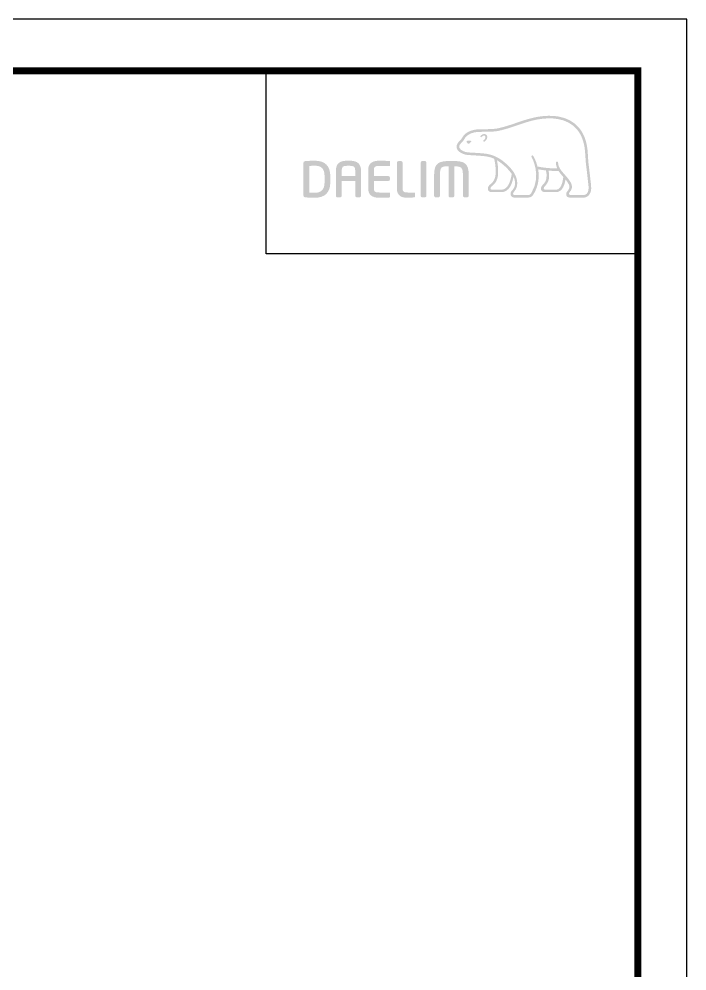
# Model space of a CAD drawing. Extents: x 0 to 651, y -1108 to -631.
# Drawn here: x 508 to 651, y -835.4 to -631.5 of the extents above; entities that cross this region are included whole.
import ezdxf

# ---------------------------------------------------------------- set-up
doc = ezdxf.new("R2010")
doc.units = 0
doc.header["$LTSCALE"] = 10
doc.header["$MEASUREMENT"] = 0
doc.layers.get('0').update_dxf_attribs({"linetype": 'CONTINUOUS'})

msp = doc.modelspace()

# ---------------------------------------------------------------- hatches: boundary and pattern name
h = msp.add_hatch(color=5)
edge = h.paths.add_edge_path()
edge.add_spline(control_points=[(627.75, -654.63), (625.41, -652.01), (621.77, -651.98), (619.13, -652.42)], knot_values=[4, 4, 4, 4, 5, 5, 5, 5], degree=3, periodic=0)
edge.add_spline(control_points=[(619.13, -652.42), (617.52, -652.68), (615.95, -653.22), (614.45, -653.73)], knot_values=[5, 5, 5, 5, 6, 6, 6, 6], degree=3, periodic=0)
edge.add_spline(control_points=[(614.45, -653.73), (613.2, -654.16), (611.89, -654.6), (610.59, -654.88)], knot_values=[6, 6, 6, 6, 7, 7, 7, 7], degree=3, periodic=0)
edge.add_spline(control_points=[(610.59, -654.88), (609.69, -655.07), (608.55, -655.08), (607.55, -655.08)], knot_values=[7, 7, 7, 7, 8, 8, 8, 8], degree=3, periodic=0)
edge.add_spline(control_points=[(607.55, -655.08), (607.55, -655.08), (606.59, -655.1), (606.59, -655.1)], knot_values=[8.00001, 8.00001, 8.00001, 8.00001, 9, 9, 9, 9], degree=3, periodic=0)
edge.add_spline(control_points=[(606.59, -655.1), (604.71, -655.15), (603.42, -655.8), (602.78, -657.04)], knot_values=[9, 9, 9, 9, 10, 10, 10, 10], degree=3, periodic=0)
edge.add_spline(control_points=[(602.78, -657.04), (602.78, -657.04), (602.75, -657.09), (602.75, -657.09)], knot_values=[10.00001, 10.00001, 10.00001, 10.00001, 11, 11, 11, 11], degree=3, periodic=0)
edge.add_spline(control_points=[(602.75, -657.09), (602.64, -657.27), (602.5, -657.43), (602.34, -657.58)], knot_values=[11, 11, 11, 11, 12, 12, 12, 12], degree=3, periodic=0)
edge.add_spline(control_points=[(602.34, -657.58), (602.16, -657.75), (601.99, -657.92), (601.86, -658.15)], knot_values=[12, 12, 12, 12, 13, 13, 13, 13], degree=3, periodic=0)
edge.add_spline(control_points=[(601.86, -658.15), (601.62, -658.57), (601.6, -659), (601.8, -659.39)], knot_values=[13, 13, 13, 13, 14, 14, 14, 14], degree=3, periodic=0)
edge.add_spline(control_points=[(601.8, -659.39), (602.21, -660.15), (603.35, -660.55), (604.03, -660.6), (604.03, -660.6), (605.04, -660.67), (605.04, -660.67)], knot_values=[14, 14, 14, 14, 15, 15, 15, 16, 16, 16, 16], degree=3, periodic=0)
edge.add_spline(control_points=[(605.04, -660.67), (606.11, -660.73), (607.46, -660.81), (608.25, -660.95)], knot_values=[16, 16, 16, 16, 17, 17, 17, 17], degree=3, periodic=0)
edge.add_spline(control_points=[(608.25, -660.95), (608.76, -661.04), (609.24, -661.2), (609.69, -661.4)], knot_values=[17, 17, 17, 17, 18, 18, 18, 18], degree=3, periodic=0)
edge.add_spline(control_points=[(609.69, -661.4), (609.72, -661.45), (610.12, -662.92), (610.03, -664.54)], knot_values=[18, 18, 18, 18, 19, 19, 19, 19], degree=3, periodic=0)
edge.add_spline(control_points=[(610.03, -664.54), (609.97, -666.02), (609.31, -666.54), (608.85, -666.92)], knot_values=[19, 19, 19, 19, 20, 20, 20, 20], degree=3, periodic=0)
edge.add_spline(control_points=[(608.85, -666.92), (608.84, -666.92), (608.39, -667.27), (608.36, -667.72)], knot_values=[20, 20, 20, 20, 21, 21, 21, 21], degree=3, periodic=0)
edge.add_spline(control_points=[(608.36, -667.72), (608.33, -667.95), (608.4, -668.17), (608.54, -668.31)], knot_values=[21, 21, 21, 21, 22, 22, 22, 22], degree=3, periodic=0)
edge.add_spline(control_points=[(608.54, -668.31), (608.7, -668.48), (608.93, -668.56), (609.23, -668.56), (609.23, -668.56), (611.28, -668.56), (611.28, -668.56)], knot_values=[22, 22, 22, 22, 23, 23, 23, 24, 24, 24, 24], degree=3, periodic=0)
edge.add_spline(control_points=[(611.28, -668.56), (612.95, -668.56), (613.66, -666.61), (613.84, -665.24)], knot_values=[24, 24, 24, 24, 25, 25, 25, 25], degree=3, periodic=0)
edge.add_spline(control_points=[(613.84, -665.24), (614.33, -666.22), (614.32, -667.33), (613.69, -668.03)], knot_values=[25, 25, 25, 25, 26, 26, 26, 26], degree=3, periodic=0)
edge.add_spline(control_points=[(613.69, -668.03), (613.69, -668.03), (613.15, -668.53), (613.21, -669.02)], knot_values=[26.00001, 26.00001, 26.00001, 26.00001, 27, 27, 27, 27], degree=3, periodic=0)
edge.add_spline(control_points=[(613.21, -669.02), (613.26, -669.53), (613.68, -669.73), (614.03, -669.73), (614.03, -669.73), (616.94, -669.73), (616.94, -669.73)], knot_values=[27, 27, 27, 27, 28, 28, 28, 29, 29, 29, 29], degree=3, periodic=0)
edge.add_spline(control_points=[(616.94, -669.73), (617.45, -669.73), (617.86, -669.5), (618.13, -669.05)], knot_values=[29, 29, 29, 29, 30, 30, 30, 30], degree=3, periodic=0)
edge.add_spline(control_points=[(618.13, -669.05), (619.32, -667.09), (619.38, -665.16), (619.13, -663.66)], knot_values=[30, 30, 30, 30, 31, 31, 31, 31], degree=3, periodic=0)
edge.add_spline(control_points=[(619.13, -663.66), (619.48, -663.73), (620.07, -663.84), (620.8, -663.92)], knot_values=[31, 31, 31, 31, 32, 32, 32, 32], degree=3, periodic=0)
edge.add_spline(control_points=[(620.8, -663.92), (620.84, -664.13), (620.92, -664.58), (620.92, -664.58)], knot_values=[32, 32, 32, 32, 33, 33, 33, 33], degree=3, periodic=0)
edge.add_spline(control_points=[(620.92, -664.58), (620.94, -664.76), (620.94, -664.91), (620.94, -665.06)], knot_values=[33, 33, 33, 33, 34, 34, 34, 34], degree=3, periodic=0)
edge.add_spline(control_points=[(620.94, -665.06), (620.94, -666.19), (620.44, -666.68), (620.16, -666.95)], knot_values=[34, 34, 34, 34, 35, 35, 35, 35], degree=3, periodic=0)
edge.add_spline(control_points=[(620.16, -666.95), (620.15, -666.96), (619.77, -667.34), (619.72, -667.67)], knot_values=[35, 35, 35, 35, 36, 36, 36, 36], degree=3, periodic=0)
edge.add_spline(control_points=[(619.72, -667.67), (619.72, -667.67), (619.64, -668.01), (619.93, -668.31)], knot_values=[36.00001, 36.00001, 36.00001, 36.00001, 37, 37, 37, 37], degree=3, periodic=0)
edge.add_spline(control_points=[(619.93, -668.31), (620.1, -668.47), (620.36, -668.56), (620.7, -668.56), (620.7, -668.56), (622.96, -668.56), (622.96, -668.56)], knot_values=[37, 37, 37, 37, 38, 38, 38, 39, 39, 39, 39], degree=3, periodic=0)
edge.add_spline(control_points=[(622.96, -668.56), (624.4, -668.56), (624.85, -666.78), (624.99, -665.86)], knot_values=[39, 39, 39, 39, 40, 40, 40, 40], degree=3, periodic=0)
edge.add_spline(control_points=[(624.99, -665.86), (625.25, -666.19), (625.54, -666.58), (625.72, -666.95)], knot_values=[40, 40, 40, 40, 41, 41, 41, 41], degree=3, periodic=0)
edge.add_spline(control_points=[(625.72, -666.95), (625.84, -667.21), (625.86, -667.49), (625.77, -667.76)], knot_values=[41, 41, 41, 41, 42, 42, 42, 42], degree=3, periodic=0)
edge.add_spline(control_points=[(625.77, -667.76), (625.62, -668.24), (625.01, -668.58), (625.14, -669.15)], knot_values=[42, 42, 42, 42, 43, 43, 43, 43], degree=3, periodic=0)
edge.add_spline(control_points=[(625.14, -669.15), (625.24, -669.6), (625.61, -669.73), (626, -669.73), (626, -669.73), (628.9, -669.73), (628.9, -669.73)], knot_values=[43, 43, 43, 43, 44, 44, 44, 45, 45, 45, 45], degree=3, periodic=0)
edge.add_spline(control_points=[(628.9, -669.73), (628.92, -669.73), (629.5, -669.74), (629.97, -669.24)], knot_values=[45, 45, 45, 45, 46, 46, 46, 46], degree=3, periodic=0)
edge.add_spline(control_points=[(629.97, -669.24), (630.4, -668.77), (630.57, -668.08), (630.47, -667.11)], knot_values=[46, 46, 46, 46, 47, 47, 47, 47], degree=3, periodic=0)
edge.add_spline(control_points=[(630.47, -667.11), (630.47, -667.11), (630.03, -663.31), (630.03, -663.31)], knot_values=[0, 0, 0, 0, 1, 1, 1, 1], degree=3, periodic=0)
edge.add_spline(control_points=[(630.03, -663.31), (629.87, -662.21), (629.84, -661.62), (629.82, -661.03), (629.82, -661.03), (629.71, -659.53), (629.71, -659.53)], knot_values=[1, 1, 1, 1, 2, 2, 2, 3, 3, 3, 3], degree=3, periodic=0)
edge.add_spline(control_points=[(629.71, -659.53), (629.49, -657.49), (628.83, -655.84), (627.75, -654.63)], knot_values=[3, 3, 3, 3, 4, 4, 4, 4], degree=3, periodic=0)
edge = h.paths.add_edge_path(flags=16)
edge.add_spline(control_points=[(610.71, -655.42), (612.05, -655.14), (613.37, -654.69), (614.63, -654.25)], knot_values=[31, 31, 31, 31, 32, 32, 32, 32], degree=3, periodic=0)
edge.add_spline(control_points=[(614.63, -654.25), (616.11, -653.75), (617.65, -653.22), (619.22, -652.96)], knot_values=[32, 32, 32, 32, 33, 33, 33, 33], degree=3, periodic=0)
edge.add_spline(control_points=[(619.22, -652.96), (621.73, -652.55), (625.17, -652.57), (627.33, -655)], knot_values=[33, 33, 33, 33, 34, 34, 34, 34], degree=3, periodic=0)
edge.add_spline(control_points=[(627.33, -655), (628.33, -656.12), (628.95, -657.67), (629.15, -659.59), (629.15, -659.59), (629.26, -661.06), (629.26, -661.06)], knot_values=[34, 34, 34, 34, 35, 35, 35, 36, 36, 36, 36], degree=3, periodic=0)
edge.add_spline(control_points=[(629.26, -661.06), (629.29, -661.65), (629.32, -662.26), (629.48, -663.39), (629.48, -663.39), (629.91, -667.17), (629.91, -667.17)], knot_values=[36, 36, 36, 36, 37, 37, 37, 38, 38, 38, 38], degree=3, periodic=0)
edge.add_spline(control_points=[(629.91, -667.17), (629.99, -667.95), (629.86, -668.52), (629.57, -668.86)], knot_values=[38, 38, 38, 38, 39, 39, 39, 39], degree=3, periodic=0)
edge.add_spline(control_points=[(629.57, -668.86), (629.28, -669.17), (628.92, -669.18), (628.9, -669.18), (628.9, -669.18), (626.05, -669.18), (626.05, -669.18)], knot_values=[0, 0, 0, 0, 1, 1, 1, 2, 2, 2, 2], degree=3, periodic=0)
edge.add_spline(control_points=[(626.05, -669.18), (625.87, -669.18), (625.74, -669.1), (625.74, -668.9)], knot_values=[2, 2, 2, 2, 3, 3, 3, 3], degree=3, periodic=0)
edge.add_spline(control_points=[(625.74, -668.9), (625.74, -668.6), (626.12, -668.36), (626.26, -667.97)], knot_values=[3, 3, 3, 3, 4, 4, 4, 4], degree=3, periodic=0)
edge.add_spline(control_points=[(626.26, -667.97), (626.42, -667.56), (626.4, -667.11), (626.22, -666.71)], knot_values=[4, 4, 4, 4, 5, 5, 5, 5], degree=3, periodic=0)
edge.add_spline(control_points=[(626.22, -666.71), (625.88, -666), (625.38, -665.43), (624.89, -664.89)], knot_values=[5, 5, 5, 5, 6, 6, 6, 6], degree=3, periodic=0)
edge.add_spline(control_points=[(624.89, -664.89), (624.2, -664.11), (623.46, -663.36), (623.41, -662.3)], knot_values=[6, 6, 6, 6, 7, 7, 7, 7], degree=3, periodic=0)
edge.add_spline(control_points=[(623.41, -662.3), (623.39, -662.14), (623.33, -661.99), (623.17, -662)], knot_values=[7, 7, 7, 7, 8, 8, 8, 8], degree=3, periodic=0)
edge.add_spline(control_points=[(623.17, -662), (623.02, -662.01), (622.92, -662.14), (622.92, -662.34)], knot_values=[8, 8, 8, 8, 9, 9, 9, 9], degree=3, periodic=0)
edge.add_spline(control_points=[(622.92, -662.34), (622.96, -662.75), (623.07, -663.12), (623.2, -663.45)], knot_values=[9, 9, 9, 9, 10, 10, 10, 10], degree=3, periodic=0)
edge.add_spline(control_points=[(623.2, -663.45), (621.33, -663.54), (619.44, -663.16), (618.99, -663.07)], knot_values=[10, 10, 10, 10, 11, 11, 11, 11], degree=3, periodic=0)
edge.add_spline(control_points=[(618.99, -663.07), (618.66, -661.73), (618.12, -660.86), (618.12, -660.84)], knot_values=[11, 11, 11, 11, 12, 12, 12, 12], degree=3, periodic=0)
edge.add_spline(control_points=[(618.12, -660.84), (618.03, -660.7), (617.89, -660.66), (617.78, -660.72)], knot_values=[12, 12, 12, 12, 13, 13, 13, 13], degree=3, periodic=0)
edge.add_spline(control_points=[(617.78, -660.72), (617.67, -660.79), (617.65, -660.95), (617.73, -661.08)], knot_values=[13, 13, 13, 13, 14, 14, 14, 14], degree=3, periodic=0)
edge.add_spline(control_points=[(617.73, -661.08), (617.75, -661.12), (619.99, -664.91), (617.66, -668.77)], knot_values=[14, 14, 14, 14, 15, 15, 15, 15], degree=3, periodic=0)
edge.add_spline(control_points=[(617.66, -668.77), (617.49, -669.05), (617.26, -669.18), (616.94, -669.18), (616.94, -669.18), (614.04, -669.18), (614.04, -669.18)], knot_values=[15, 15, 15, 15, 16, 16, 16, 17, 17, 17, 17], degree=3, periodic=0)
edge.add_spline(control_points=[(614.04, -669.18), (613.92, -669.18), (613.75, -669.09), (613.75, -668.9)], knot_values=[17, 17, 17, 17, 18, 18, 18, 18], degree=3, periodic=0)
edge.add_spline(control_points=[(613.75, -668.9), (613.75, -668.7), (614.03, -668.4), (614.03, -668.4)], knot_values=[18, 18, 18, 18, 19, 19, 19, 19], degree=3, periodic=0)
edge.add_spline(control_points=[(614.03, -668.4), (615.19, -667.09), (614.6, -665.07), (613.48, -663.72)], knot_values=[19, 19, 19, 19, 20, 20, 20, 20], degree=3, periodic=0)
edge.add_spline(control_points=[(613.48, -663.72), (612.39, -662.43), (610.61, -660.8), (608.35, -660.4)], knot_values=[20, 20, 20, 20, 21, 21, 21, 21], degree=3, periodic=0)
edge.add_spline(control_points=[(608.35, -660.4), (607.53, -660.25), (606.16, -660.17), (605.07, -660.11), (605.07, -660.11), (604.07, -660.05), (604.07, -660.05)], knot_values=[21, 21, 21, 21, 22, 22, 22, 23, 23, 23, 23], degree=3, periodic=0)
edge.add_spline(control_points=[(604.07, -660.05), (603.51, -660.01), (602.59, -659.67), (602.3, -659.13)], knot_values=[23, 23, 23, 23, 24, 24, 24, 24], degree=3, periodic=0)
edge.add_spline(control_points=[(602.3, -659.13), (602.18, -658.91), (602.19, -658.68), (602.35, -658.43)], knot_values=[24, 24, 24, 24, 25, 25, 25, 25], degree=3, periodic=0)
edge.add_spline(control_points=[(602.35, -658.43), (602.45, -658.26), (602.59, -658.12), (602.74, -657.97)], knot_values=[25, 25, 25, 25, 26, 26, 26, 26], degree=3, periodic=0)
edge.add_spline(control_points=[(602.74, -657.97), (602.91, -657.79), (603.09, -657.61), (603.23, -657.36)], knot_values=[26, 26, 26, 26, 27, 27, 27, 27], degree=3, periodic=0)
edge.add_spline(control_points=[(603.23, -657.36), (603.23, -657.36), (603.27, -657.29), (603.27, -657.29)], knot_values=[27.00001, 27.00001, 27.00001, 27.00001, 28, 28, 28, 28], degree=3, periodic=0)
edge.add_spline(control_points=[(603.27, -657.29), (603.83, -656.24), (604.93, -655.7), (606.61, -655.65)], knot_values=[28, 28, 28, 28, 29, 29, 29, 29], degree=3, periodic=0)
edge.add_spline(control_points=[(606.61, -655.65), (606.61, -655.65), (607.55, -655.64), (607.55, -655.64)], knot_values=[29.00001, 29.00001, 29.00001, 29.00001, 30, 30, 30, 30], degree=3, periodic=0)
edge.add_spline(control_points=[(607.55, -655.64), (608.57, -655.64), (609.75, -655.63), (610.71, -655.42)], knot_values=[30, 30, 30, 30, 31, 31, 31, 31], degree=3, periodic=0)
edge = h.paths.add_edge_path(flags=0)
edge.add_spline(control_points=[(607.95, -656.21), (608.14, -656.35), (608.27, -656.57), (608.24, -656.83)], knot_values=[8, 8, 8, 8, 9, 9, 9, 9], degree=3, periodic=0)
edge.add_spline(control_points=[(608.24, -656.83), (608.2, -657.2), (607.88, -657.6), (607.63, -657.73)], knot_values=[7, 7, 7, 7, 8, 8, 8, 8], degree=3, periodic=0)
edge.add_spline(control_points=[(607.63, -657.73), (607.55, -657.76), (607.44, -657.74), (607.4, -657.66)], knot_values=[6, 6, 6, 6, 7, 7, 7, 7], degree=3, periodic=0)
edge.add_spline(control_points=[(607.4, -657.66), (607.36, -657.57), (607.41, -657.47), (607.5, -657.42)], knot_values=[5, 5, 5, 5, 6, 6, 6, 6], degree=3, periodic=0)
edge.add_spline(control_points=[(607.5, -657.42), (607.63, -657.34), (607.84, -657.07), (607.86, -656.84)], knot_values=[4, 4, 4, 4, 5, 5, 5, 5], degree=3, periodic=0)
edge.add_spline(control_points=[(607.86, -656.84), (607.88, -656.7), (607.84, -656.58), (607.72, -656.5)], knot_values=[3, 3, 3, 3, 4, 4, 4, 4], degree=3, periodic=0)
edge.add_spline(control_points=[(607.72, -656.5), (607.42, -656.29), (607.08, -656.71), (607.04, -656.74)], knot_values=[2, 2, 2, 2, 3, 3, 3, 3], degree=3, periodic=0)
edge.add_spline(control_points=[(607.04, -656.74), (606.98, -656.81), (606.87, -656.83), (606.81, -656.77)], knot_values=[1, 1, 1, 1, 2, 2, 2, 2], degree=3, periodic=0)
edge.add_spline(control_points=[(606.81, -656.77), (606.73, -656.71), (606.74, -656.59), (606.81, -656.52)], knot_values=[0, 0, 0, 0, 1, 1, 1, 1], degree=3, periodic=0)
edge.add_spline(control_points=[(606.81, -656.52), (606.99, -656.32), (607.5, -655.89), (607.95, -656.21)], knot_values=[9, 9, 9, 9, 10, 10, 10, 10], degree=3, periodic=0)
edge = h.paths.add_edge_path(flags=16)
edge.add_spline(control_points=[(610.56, -664.57), (610.61, -663.4), (610.44, -662.32), (610.31, -661.73), (610.31, -661.73), (612.14, -662.77), (613.47, -664.64)], knot_values=[5, 5, 5, 5, 6, 6, 6, 7, 7, 7, 7], degree=3, periodic=0)
edge.add_spline(control_points=[(613.47, -664.64), (613.37, -665.43), (612.92, -668.04), (611.28, -668.04), (611.28, -668.04), (609.23, -668.04), (609.23, -668.04)], knot_values=[0, 0, 0, 0, 1, 1, 1, 2, 2, 2, 2], degree=3, periodic=0)
edge.add_spline(control_points=[(609.23, -668.04), (609.08, -668.04), (608.9, -667.92), (608.9, -667.72)], knot_values=[2, 2, 2, 2, 3, 3, 3, 3], degree=3, periodic=0)
edge.add_spline(control_points=[(608.9, -667.72), (608.9, -667.52), (609.16, -667.33), (609.18, -667.32)], knot_values=[3, 3, 3, 3, 4, 4, 4, 4], degree=3, periodic=0)
edge.add_spline(control_points=[(609.18, -667.32), (609.69, -666.91), (610.47, -666.28), (610.56, -664.57)], knot_values=[4, 4, 4, 4, 5, 5, 5, 5], degree=3, periodic=0)
edge = h.paths.add_edge_path(flags=0)
edge.add_spline(control_points=[(604.82, -657.61), (604.82, -657.61), (604.89, -657.64), (604.79, -657.75)], knot_values=[1.00001, 1.00001, 1.00001, 1.00001, 2, 2, 2, 2], degree=3, periodic=0)
edge.add_spline(control_points=[(604.79, -657.75), (604.55, -658.1), (604.3, -658.17), (604.3, -658.17)], knot_values=[2, 2, 2, 2, 2.99999, 2.99999, 2.99999, 2.99999], degree=3, periodic=0)
edge.add_spline(control_points=[(604.3, -658.17), (604.3, -658.17), (604.11, -658.24), (604.01, -658.11)], knot_values=[3.00001, 3.00001, 3.00001, 3.00001, 4, 4, 4, 4], degree=3, periodic=0)
edge.add_spline(control_points=[(604.01, -658.11), (603.8, -657.87), (603.79, -657.73), (603.79, -657.73), (603.79, -657.73), (603.77, -657.62), (603.87, -657.6)], knot_values=[4, 4, 4, 4, 5, 5, 5, 6, 6, 6, 6], degree=3, periodic=0)
edge.add_spline(control_points=[(604.82, -657.61), (604.3, -657.41), (603.87, -657.6), (603.87, -657.6)], knot_values=[0.00001, 0.00001, 0.00001, 0.00001, 1, 1, 1, 1], degree=3, periodic=0)
edge = h.paths.add_edge_path(flags=16)
edge.add_spline(control_points=[(621.36, -663.96), (622, -664.01), (622.8, -664.04), (623.48, -664)], knot_values=[6, 6, 6, 6, 7, 7, 7, 7], degree=3, periodic=0)
edge.add_spline(control_points=[(623.48, -664), (623.74, -664.41), (624.18, -664.93), (624.51, -665.31)], knot_values=[7, 7, 7, 7, 8, 8, 8, 8], degree=3, periodic=0)
edge.add_spline(control_points=[(624.51, -665.31), (624.51, -665.34), (624.33, -668.04), (622.96, -668.04)], knot_values=[9, 9, 9, 9, 10, 10, 10, 10], degree=3, periodic=0)
edge.add_spline(control_points=[(622.96, -668.04), (622.96, -668.04), (620.63, -668.04), (620.63, -668.04)], knot_values=[0, 0, 0, 0, 1, 1, 1, 1], degree=3, periodic=0)
edge.add_spline(control_points=[(620.63, -668.04), (620.45, -668.04), (620.32, -667.9), (620.32, -667.72)], knot_values=[1, 1, 1, 1, 2, 2, 2, 2], degree=3, periodic=0)
edge.add_spline(control_points=[(620.32, -667.72), (620.32, -667.55), (620.51, -667.34), (620.52, -667.33)], knot_values=[2, 2, 2, 2, 3, 3, 3, 3], degree=3, periodic=0)
edge.add_spline(control_points=[(620.52, -667.33), (621, -666.87), (621.48, -666.24), (621.48, -665.07)], knot_values=[3, 3, 3, 3, 4, 4, 4, 4], degree=3, periodic=0)
edge.add_spline(control_points=[(621.48, -665.07), (621.48, -664.9), (621.47, -664.72), (621.45, -664.53)], knot_values=[4, 4, 4, 4, 5, 5, 5, 5], degree=3, periodic=0)
edge.add_spline(control_points=[(621.45, -664.53), (621.45, -664.53), (621.39, -664.19), (621.36, -663.96)], knot_values=[5.00001, 5.00001, 5.00001, 5.00001, 6, 6, 6, 6], degree=3, periodic=0)
h = msp.add_hatch(color=5)
edge = h.paths.add_edge_path()
edge.add_spline(control_points=[(574.62, -665.11), (574.62, -662.97), (573.48, -661.83), (571.32, -661.83)], knot_values=[7, 7, 7, 7, 8, 8, 8, 8], degree=3, periodic=0)
edge.add_spline(control_points=[(571.32, -661.83), (570.52, -661.83), (569.52, -661.88), (569.2, -661.93)], knot_values=[0, 0, 0, 0, 1, 1, 1, 1], degree=3, periodic=0)
edge.add_spline(control_points=[(569.2, -661.93), (568.99, -661.97), (568.86, -662.12), (568.86, -662.32), (568.86, -662.32), (568.86, -669.26), (568.86, -669.26)], knot_values=[1, 1, 1, 1, 2, 2, 2, 3, 3, 3, 3], degree=3, periodic=0)
edge.add_spline(control_points=[(568.86, -669.26), (568.86, -669.48), (568.99, -669.62), (569.21, -669.67)], knot_values=[3, 3, 3, 3, 4, 4, 4, 4], degree=3, periodic=0)
edge.add_spline(control_points=[(569.21, -669.67), (569.52, -669.71), (570.52, -669.76), (571.32, -669.76)], knot_values=[4, 4, 4, 4, 5, 5, 5, 5], degree=3, periodic=0)
edge.add_spline(control_points=[(571.32, -669.76), (573.48, -669.76), (574.62, -668.62), (574.62, -666.48), (574.62, -666.48), (574.62, -665.11), (574.62, -665.11)], knot_values=[5, 5, 5, 5, 6, 6, 6, 7, 7, 7, 7], degree=3, periodic=0)
edge = h.paths.add_edge_path(flags=16)
edge.add_spline(control_points=[(571.31, -662.9), (572.75, -662.9), (573.39, -663.59), (573.39, -665.11), (573.39, -665.11), (573.39, -665.45), (573.39, -665.79)], knot_values=[4, 4, 4, 4, 5, 5, 5, 5.5, 5.5, 5.5, 5.5], degree=3, periodic=0)
edge.add_spline(control_points=[(573.39, -665.79), (573.39, -666.14), (573.39, -666.48), (573.39, -666.48)], knot_values=[5.5, 5.5, 5.5, 5.5, 6, 6, 6, 6], degree=3, periodic=0)
edge.add_spline(control_points=[(573.39, -666.48), (573.39, -667.96), (572.71, -668.69), (571.32, -668.69)], knot_values=[0, 0, 0, 0, 1, 1, 1, 1], degree=3, periodic=0)
edge.add_spline(control_points=[(571.32, -668.69), (571.32, -668.69), (570.36, -668.67), (570.11, -668.66), (570.11, -668.66), (570.11, -662.96), (570.11, -662.96)], knot_values=[1.00001, 1.00001, 1.00001, 1.00001, 2, 2, 2, 3, 3, 3, 3], degree=3, periodic=0)
edge.add_spline(control_points=[(570.11, -662.96), (570.61, -662.91), (571.31, -662.9), (571.31, -662.9)], knot_values=[3, 3, 3, 3, 4, 4, 4, 4], degree=3, periodic=0)
h = msp.add_hatch(color=5)
edge = h.paths.add_edge_path()
edge.add_spline(control_points=[(581.2, -664.06), (581.2, -662.52), (580.46, -661.83), (578.8, -661.83)], knot_values=[13, 13, 13, 13, 14, 14, 14, 14], degree=3, periodic=0)
edge.add_spline(control_points=[(578.8, -661.83), (578.8, -661.83), (578.2, -661.83), (578.2, -661.83)], knot_values=[0.00001, 0.00001, 0.00001, 0.00001, 1, 1, 1, 1], degree=3, periodic=0)
edge.add_spline(control_points=[(578.2, -661.83), (576.54, -661.83), (575.81, -662.52), (575.81, -664.06), (575.81, -664.06), (575.81, -669.35), (575.81, -669.35)], knot_values=[1, 1, 1, 1, 2, 2, 2, 3, 3, 3, 3], degree=3, periodic=0)
edge.add_spline(control_points=[(575.81, -669.35), (575.81, -669.54), (575.96, -669.69), (576.14, -669.69)], knot_values=[3, 3, 3, 3, 4, 4, 4, 4], degree=3, periodic=0)
edge.add_spline(control_points=[(576.14, -669.69), (576.14, -669.69), (576.72, -669.69), (576.72, -669.69)], knot_values=[4.00001, 4.00001, 4.00001, 4.00001, 5, 5, 5, 5], degree=3, periodic=0)
edge.add_spline(control_points=[(576.72, -669.69), (576.91, -669.69), (577.05, -669.51), (577.05, -669.35), (577.05, -669.35), (577.05, -668.59), (577.05, -667.81)], knot_values=[5, 5, 5, 5, 6, 6, 6, 6.5, 6.5, 6.5, 6.5], degree=3, periodic=0)
edge.add_spline(control_points=[(577.05, -667.81), (577.05, -667.04), (577.05, -666.25), (577.05, -666.18), (577.05, -666.18), (579.97, -666.18), (579.97, -666.18)], knot_values=[6.5, 6.5, 6.5, 6.5, 7, 7, 7, 8, 8, 8, 8], degree=3, periodic=0)
edge.add_spline(control_points=[(579.97, -666.18), (579.97, -666.31), (579.97, -669.35), (579.97, -669.35)], knot_values=[8, 8, 8, 8, 9, 9, 9, 9], degree=3, periodic=0)
edge.add_spline(control_points=[(579.97, -669.35), (579.97, -669.54), (580.11, -669.69), (580.29, -669.69)], knot_values=[9, 9, 9, 9, 10, 10, 10, 10], degree=3, periodic=0)
edge.add_spline(control_points=[(580.29, -669.69), (580.29, -669.69), (580.87, -669.69), (580.87, -669.69)], knot_values=[10.00001, 10.00001, 10.00001, 10.00001, 11, 11, 11, 11], degree=3, periodic=0)
edge.add_spline(control_points=[(580.87, -669.69), (581.07, -669.69), (581.2, -669.5), (581.2, -669.35), (581.2, -669.35), (581.2, -664.06), (581.2, -664.06)], knot_values=[11, 11, 11, 11, 12, 12, 12, 13, 13, 13, 13], degree=3, periodic=0)
edge = h.paths.add_edge_path(flags=16)
edge.add_spline(control_points=[(577.05, -664.06), (577.05, -663.09), (577.33, -662.92), (578.2, -662.92)], knot_values=[2, 2, 2, 2, 3, 3, 3, 3], degree=3, periodic=0)
edge.add_spline(control_points=[(578.2, -662.92), (578.2, -662.92), (578.8, -662.92), (578.8, -662.92)], knot_values=[3.00001, 3.00001, 3.00001, 3.00001, 4, 4, 4, 4], degree=3, periodic=0)
edge.add_spline(control_points=[(578.8, -662.92), (579.68, -662.92), (579.97, -663.09), (579.97, -664.06)], knot_values=[4, 4, 4, 4, 5, 5, 5, 5], degree=3, periodic=0)
edge.add_spline(control_points=[(579.97, -664.06), (579.97, -664.06), (579.97, -665), (579.97, -665.1)], knot_values=[5.00001, 5.00001, 5.00001, 5.00001, 6, 6, 6, 6], degree=3, periodic=0)
edge.add_spline(control_points=[(579.97, -665.1), (579.97, -665.1), (577.05, -665.1), (577.05, -665.1)], knot_values=[0, 0, 0, 0, 1, 1, 1, 1], degree=3, periodic=0)
edge.add_spline(control_points=[(577.05, -665.1), (577.05, -665), (577.05, -664.06), (577.05, -664.06)], knot_values=[1, 1, 1, 1, 2, 2, 2, 2], degree=3, periodic=0)
h = msp.add_hatch(color=5)
edge = h.paths.add_edge_path()
edge.add_spline(control_points=[(583.98, -665.11), (583.98, -665.01), (583.98, -663.85), (583.98, -663.85)], knot_values=[14, 14, 14, 14, 15, 15, 15, 15], degree=3, periodic=0)
edge.add_spline(control_points=[(583.98, -663.85), (583.98, -663.26), (583.98, -662.94), (585.12, -662.94), (585.12, -662.94), (585.69, -662.94), (586.26, -662.95)], knot_values=[15, 15, 15, 15, 16, 16, 16, 16.5, 16.5, 16.5, 16.5], degree=3, periodic=0)
edge.add_spline(control_points=[(586.26, -662.95), (586.83, -662.95), (587.4, -662.95), (587.4, -662.95), (587.4, -662.95), (587.4, -662.69), (587.4, -662.43)], knot_values=[16.5, 16.5, 16.5, 16.5, 17, 17, 17, 17.5, 17.5, 17.5, 17.5], degree=3, periodic=0)
edge.add_spline(control_points=[(587.4, -662.43), (587.4, -662.17), (587.4, -661.92), (587.4, -661.92)], knot_values=[17.5, 17.5, 17.5, 17.5, 18, 18, 18, 18], degree=3, periodic=0)
edge.add_spline(control_points=[(587.4, -661.92), (587.4, -661.92), (587.17, -661.89), (587.17, -661.89)], knot_values=[18.00001, 18.00001, 18.00001, 18.00001, 19, 19, 19, 19], degree=3, periodic=0)
edge.add_spline(control_points=[(587.17, -661.89), (586.7, -661.85), (585.68, -661.83), (585.11, -661.83)], knot_values=[19, 19, 19, 19, 20, 20, 20, 20], degree=3, periodic=0)
edge.add_spline(control_points=[(585.11, -661.83), (583.5, -661.83), (582.73, -662.49), (582.73, -663.85)], knot_values=[20, 20, 20, 20, 21, 21, 21, 21], degree=3, periodic=0)
edge.add_spline(control_points=[(582.73, -663.85), (582.73, -663.85), (582.73, -667.74), (582.73, -667.74)], knot_values=[0, 0, 0, 0, 1, 1, 1, 1], degree=3, periodic=0)
edge.add_spline(control_points=[(582.73, -667.74), (582.73, -669.1), (583.5, -669.76), (585.11, -669.76)], knot_values=[1, 1, 1, 1, 2, 2, 2, 2], degree=3, periodic=0)
edge.add_spline(control_points=[(585.11, -669.76), (585.82, -669.76), (586.78, -669.75), (587.17, -669.71)], knot_values=[2, 2, 2, 2, 3, 3, 3, 3], degree=3, periodic=0)
edge.add_spline(control_points=[(587.17, -669.71), (587.17, -669.71), (587.34, -669.69), (587.34, -669.69)], knot_values=[3.00001, 3.00001, 3.00001, 3.00001, 3.99999, 3.99999, 3.99999, 3.99999], degree=3, periodic=0)
edge.add_spline(control_points=[(587.34, -669.69), (587.34, -669.69), (587.34, -669.69), (587.34, -669.69), (587.34, -669.69), (587.4, -669.69), (587.4, -669.69)], knot_values=[3.99999, 3.99999, 3.99999, 3.99999, 4, 4, 4, 4.99999, 4.99999, 4.99999, 4.99999], degree=3, periodic=0)
edge.add_spline(control_points=[(587.4, -669.69), (587.4, -669.69), (587.4, -669.69), (587.4, -669.69), (587.4, -669.69), (587.4, -669.43), (587.4, -669.17)], knot_values=[4.99999, 4.99999, 4.99999, 4.99999, 5.25, 5.25, 5.25, 5.5, 5.5, 5.5, 5.5], degree=3, periodic=0)
edge.add_spline(control_points=[(587.4, -669.17), (587.4, -668.91), (587.4, -668.64), (587.4, -668.64), (587.4, -668.64), (585.12, -668.64), (585.12, -668.64)], knot_values=[5.5, 5.5, 5.5, 5.5, 6, 6, 6, 7, 7, 7, 7], degree=3, periodic=0)
edge.add_spline(control_points=[(585.12, -668.64), (583.98, -668.64), (583.98, -668.32), (583.98, -667.74), (583.98, -667.74), (583.98, -666.29), (583.98, -666.18)], knot_values=[7, 7, 7, 7, 8, 8, 8, 9, 9, 9, 9], degree=3, periodic=0)
edge.add_spline(control_points=[(583.98, -666.18), (584.09, -666.18), (587.05, -666.18), (587.05, -666.18)], knot_values=[9, 9, 9, 9, 10, 10, 10, 10], degree=3, periodic=0)
edge.add_spline(control_points=[(587.05, -666.18), (587.23, -666.18), (587.4, -666.03), (587.4, -665.85)], knot_values=[10, 10, 10, 10, 11, 11, 11, 11], degree=3, periodic=0)
edge.add_spline(control_points=[(587.4, -665.85), (587.4, -665.85), (587.4, -665.46), (587.4, -665.46)], knot_values=[11.00001, 11.00001, 11.00001, 11.00001, 12, 12, 12, 12], degree=3, periodic=0)
edge.add_spline(control_points=[(587.4, -665.46), (587.4, -665.27), (587.23, -665.11), (587.05, -665.11), (587.05, -665.11), (584.09, -665.11), (583.98, -665.11)], knot_values=[12, 12, 12, 12, 13, 13, 13, 14, 14, 14, 14], degree=3, periodic=0)
h = msp.add_hatch(color=5)
edge = h.paths.add_edge_path()
edge.add_spline(control_points=[(591.19, -668.64), (590.12, -668.64), (590.12, -668.24), (590.12, -667.85), (590.12, -667.85), (590.12, -662.25), (590.12, -662.25)], knot_values=[9, 9, 9, 9, 10, 10, 10, 11, 11, 11, 11], degree=3, periodic=0)
edge.add_spline(control_points=[(590.12, -662.25), (590.12, -662.06), (589.96, -661.9), (589.77, -661.9)], knot_values=[11, 11, 11, 11, 12, 12, 12, 12], degree=3, periodic=0)
edge.add_spline(control_points=[(589.77, -661.9), (589.77, -661.9), (589.24, -661.9), (589.24, -661.9)], knot_values=[12.00001, 12.00001, 12.00001, 12.00001, 12.99999, 12.99999, 12.99999, 12.99999], degree=3, periodic=0)
edge.add_spline(control_points=[(589.24, -661.9), (589.05, -661.9), (588.88, -662.06), (588.88, -662.25), (588.88, -662.25), (588.88, -667.74), (588.88, -667.74)], knot_values=[0, 0, 0, 0, 1, 1, 1, 2, 2, 2, 2], degree=3, periodic=0)
edge.add_spline(control_points=[(588.88, -667.74), (588.88, -669.53), (590.11, -669.76), (591.18, -669.76)], knot_values=[2, 2, 2, 2, 3, 3, 3, 3], degree=3, periodic=0)
edge.add_spline(control_points=[(591.18, -669.76), (591.96, -669.76), (592.15, -669.73), (592.39, -669.69)], knot_values=[3, 3, 3, 3, 4, 4, 4, 4], degree=3, periodic=0)
edge.add_spline(control_points=[(592.39, -669.69), (592.39, -669.69), (592.52, -669.67), (592.52, -669.67)], knot_values=[4.00001, 4.00001, 4.00001, 4.00001, 4.99999, 4.99999, 4.99999, 4.99999], degree=3, periodic=0)
edge.add_spline(control_points=[(592.52, -669.67), (592.52, -669.67), (592.52, -669.67), (592.52, -669.67), (592.52, -669.67), (592.7, -669.64), (592.7, -669.64)], knot_values=[4.99999, 4.99999, 4.99999, 4.99999, 5.499995, 5.499995, 5.499995, 5.99999, 5.99999, 5.99999, 5.99999], degree=3, periodic=0)
edge.add_spline(control_points=[(592.7, -669.64), (592.7, -669.64), (592.7, -669.64), (592.7, -669.64), (592.7, -669.64), (592.76, -669.63), (592.76, -669.63)], knot_values=[5.99999, 5.99999, 5.99999, 5.99999, 6.499995, 6.499995, 6.499995, 6.99999, 6.99999, 6.99999, 6.99999], degree=3, periodic=0)
edge.add_spline(control_points=[(592.76, -669.63), (592.76, -669.63), (592.76, -669.63), (592.76, -669.63), (592.76, -669.63), (592.76, -669.38), (592.76, -669.14)], knot_values=[6.99999, 6.99999, 6.99999, 6.99999, 7.25, 7.25, 7.25, 7.5, 7.5, 7.5, 7.5], degree=3, periodic=0)
edge.add_spline(control_points=[(592.76, -669.14), (592.76, -668.89), (592.76, -668.64), (592.76, -668.64), (592.76, -668.64), (591.19, -668.64), (591.19, -668.64)], knot_values=[7.5, 7.5, 7.5, 7.5, 8, 8, 8, 9, 9, 9, 9], degree=3, periodic=0)
h = msp.add_hatch(color=5)
edge = h.paths.add_edge_path()
edge.add_spline(control_points=[(594.89, -669.69), (595.09, -669.69), (595.21, -669.51), (595.21, -669.35), (595.21, -669.35), (595.21, -662.24), (595.21, -662.24)], knot_values=[4, 4, 4, 4, 5, 5, 5, 6, 6, 6, 6], degree=3, periodic=0)
edge.add_spline(control_points=[(595.21, -662.24), (595.21, -662.05), (595.07, -661.9), (594.89, -661.9)], knot_values=[6, 6, 6, 6, 7, 7, 7, 7], degree=3, periodic=0)
edge.add_spline(control_points=[(594.89, -661.9), (594.89, -661.9), (594.31, -661.9), (594.31, -661.9)], knot_values=[7.00001, 7.00001, 7.00001, 7.00001, 7.99999, 7.99999, 7.99999, 7.99999], degree=3, periodic=0)
edge.add_spline(control_points=[(594.31, -661.9), (594.1, -661.9), (593.97, -662.07), (593.97, -662.24), (593.97, -662.24), (593.97, -669.35), (593.97, -669.35)], knot_values=[0, 0, 0, 0, 1, 1, 1, 2, 2, 2, 2], degree=3, periodic=0)
edge.add_spline(control_points=[(593.97, -669.35), (593.97, -669.54), (594.13, -669.69), (594.31, -669.69)], knot_values=[2, 2, 2, 2, 3, 3, 3, 3], degree=3, periodic=0)
edge.add_spline(control_points=[(594.31, -669.69), (594.31, -669.69), (594.89, -669.69), (594.89, -669.69)], knot_values=[3.00001, 3.00001, 3.00001, 3.00001, 4, 4, 4, 4], degree=3, periodic=0)
h = msp.add_hatch(color=5)
edge = h.paths.add_edge_path()
edge.add_spline(control_points=[(598.1, -665.07), (598.1, -663.2), (598.35, -663.02), (599.94, -663.01)], knot_values=[5, 5, 5, 5, 6, 6, 6, 6], degree=3, periodic=0)
edge.add_spline(control_points=[(599.94, -663.01), (599.94, -663.12), (599.94, -669.35), (599.94, -669.35)], knot_values=[6, 6, 6, 6, 7, 7, 7, 7], degree=3, periodic=0)
edge.add_spline(control_points=[(599.94, -669.35), (599.94, -669.55), (600.09, -669.69), (600.28, -669.69)], knot_values=[7, 7, 7, 7, 8, 8, 8, 8], degree=3, periodic=0)
edge.add_spline(control_points=[(600.28, -669.69), (600.28, -669.69), (600.85, -669.69), (600.85, -669.69)], knot_values=[8.00001, 8.00001, 8.00001, 8.00001, 9, 9, 9, 9], degree=3, periodic=0)
edge.add_spline(control_points=[(600.85, -669.69), (601.06, -669.69), (601.19, -669.51), (601.19, -669.35), (601.19, -669.35), (601.19, -663.15), (601.19, -663.02)], knot_values=[9, 9, 9, 9, 10, 10, 10, 11, 11, 11, 11], degree=3, periodic=0)
edge.add_spline(control_points=[(601.19, -663.02), (601.93, -663.03), (602.4, -663.1), (602.67, -663.37)], knot_values=[11, 11, 11, 11, 12, 12, 12, 12], degree=3, periodic=0)
edge.add_spline(control_points=[(602.67, -663.37), (602.97, -663.66), (603.02, -664.22), (603.02, -665.07), (603.02, -665.07), (603.02, -669.35), (603.02, -669.35)], knot_values=[12, 12, 12, 12, 13, 13, 13, 14, 14, 14, 14], degree=3, periodic=0)
edge.add_spline(control_points=[(603.02, -669.35), (603.02, -669.54), (603.18, -669.69), (603.36, -669.69)], knot_values=[14, 14, 14, 14, 15, 15, 15, 15], degree=3, periodic=0)
edge.add_spline(control_points=[(603.36, -669.69), (603.36, -669.69), (603.95, -669.69), (603.95, -669.69)], knot_values=[15.00001, 15.00001, 15.00001, 15.00001, 16, 16, 16, 16], degree=3, periodic=0)
edge.add_spline(control_points=[(603.95, -669.69), (604.14, -669.69), (604.27, -669.5), (604.27, -669.35), (604.27, -669.35), (604.27, -664.98), (604.27, -664.98)], knot_values=[16, 16, 16, 16, 17, 17, 17, 18, 18, 18, 18], degree=3, periodic=0)
edge.add_spline(control_points=[(604.27, -664.98), (604.27, -662.32), (603.39, -661.87), (600.57, -661.87)], knot_values=[18, 18, 18, 18, 19, 19, 19, 19], degree=3, periodic=0)
edge.add_spline(control_points=[(600.57, -661.87), (597.74, -661.87), (596.85, -662.32), (596.85, -664.98)], knot_values=[19, 19, 19, 19, 20, 20, 20, 20], degree=3, periodic=0)
edge.add_spline(control_points=[(596.85, -664.98), (596.85, -664.98), (596.85, -669.35), (596.85, -669.35)], knot_values=[0, 0, 0, 0, 1, 1, 1, 1], degree=3, periodic=0)
edge.add_spline(control_points=[(596.85, -669.35), (596.85, -669.54), (597, -669.69), (597.19, -669.69)], knot_values=[1, 1, 1, 1, 2, 2, 2, 2], degree=3, periodic=0)
edge.add_spline(control_points=[(597.19, -669.69), (597.19, -669.69), (597.77, -669.69), (597.77, -669.69)], knot_values=[2.00001, 2.00001, 2.00001, 2.00001, 3, 3, 3, 3], degree=3, periodic=0)
edge.add_spline(control_points=[(597.77, -669.69), (597.98, -669.69), (598.1, -669.51), (598.1, -669.35), (598.1, -669.35), (598.1, -665.07), (598.1, -665.07)], knot_values=[3, 3, 3, 3, 4, 4, 4, 5, 5, 5, 5], degree=3, periodic=0)

# ---------------------------------------------------------------- linework, layer by layer
at = {"color": 5, "ltscale": 0.5}
msp.add_line((560.91, -681.75), (560.91, -642.56), dxfattribs=at)
at = {"color": 5, "ltscale": 40}
msp.add_line((640.47, -681.75), (560.91, -681.75), dxfattribs=at)
at = {"ltscale": 0.5}
msp.add_lwpolyline([(0, -1108.49), (651, -1108.49), (651, -631.49), (0, -631.49)], close=True, dxfattribs=at)
at = {"color": 5, "linetype": 'ByBlock', "lineweight": 200, "const_width": 1.5}
msp.add_lwpolyline([(10.47, -1088.06), (640.47, -1088.06), (640.47, -642.56), (10.47, -642.56)], close=True, dxfattribs=at)

doc.saveas('drawing.dxf')
